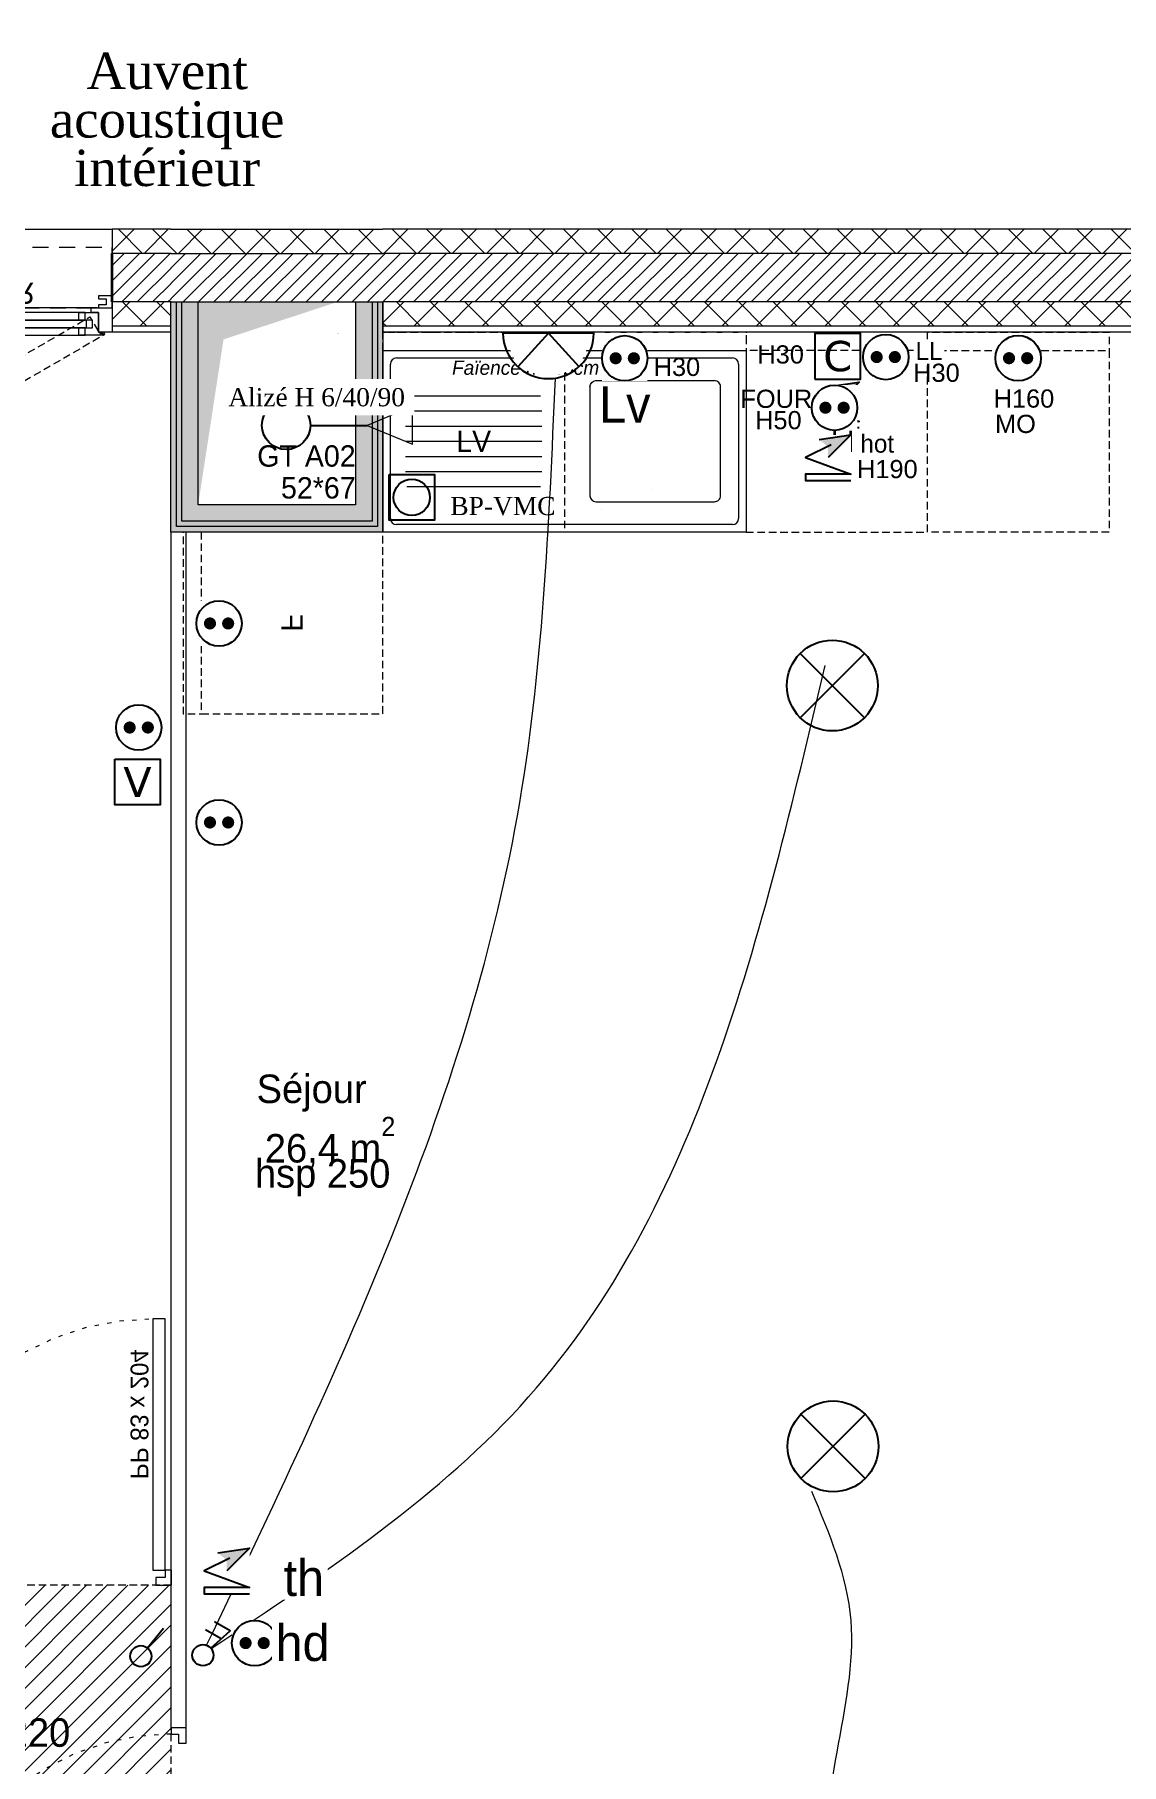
# Model space of a CAD drawing. Header units: centimetres. Extents: x 2738 to 7810, y 2495 to 5758.
# Drawn here: x 4699 to 5058, y 5005 to 5577 of the extents above; entities that cross this region are included whole.
import ezdxf

# ---------------------------------------------------------------- set-up
doc = ezdxf.new("R2010")
doc.units = ezdxf.units.CM
doc.header["$LTSCALE"] = 12.7
for name, pattern in [('ISO-03', [3, 1.2, -1.8]), ('Style de ligne -11', [0.694444, 0.41656, -0.277884]), ('Style de ligne -13', [0.295276, 0.19685, -0.098425]), ('Style de ligne -14', [0.295276, 0.19685, -0.098425]), ('Style de ligne -17', [0.694444, 0.41656, -0.277884]), ('Style de ligne -18', [0.328084, 0.109361, -0.218723]), ('Style de ligne -5', [0.41656, 0.13885, -0.27771]), ('VW-01', [0.83312, 0.41656, -0.41656])]:
    doc.linetypes.add(name, pattern=pattern)
for name, color, linetype, lineweight in [('B amÈnagement intÈrieur', 7, 'Continuous', 5), ('B aménagement intérieur', 7, 'Continuous', 5), ('B Faux plafonds', 7, 'Continuous', 5), ('B GÈnÈral', 7, 'Continuous', 5), ('B Général', 7, 'Continuous', 5), ('C ANNOTATIONS-prestations', 7, 'Continuous', 5), ('C ANNOTATIONS-texte', 7, 'Continuous', 5), ('C ANNOTATIONS-texte surfaces', 7, 'Continuous', 5), ('F REMPLISSAGE-vert clair', 7, 'Continuous', 13), ('F REMPLISSAGE-vert clair-1', 7, 'Continuous', 5), ('F REMPLISSAGE-vert foncÈ', 7, 'Continuous', 5), ('F REMPLISSAGE-vert foncé', 7, 'Continuous', 13), ('prlm-ELEC-CFA', 1, 'Continuous', 25), ('prlm-ELEC-CFO', 1, 'Continuous', 25)]:
    doc.layers.add(name, color=color, linetype=linetype, lineweight=lineweight)
doc.layers.add('B faience', color=7, linetype='Style de ligne -11', lineweight=13, true_color=0x0040ff)
doc.layers.add('C ANNOTATIONS-textes-numérotation gaine', color=7, linetype='ISO-03', lineweight=5, true_color=0xdd0000)
doc.layers.add('prlm-VMC', color=93, linetype='Continuous')
doc.styles.add('Arial', font='arial.ttf')
doc.styles.add('Eurostile', font='')
doc.styles.add('Eurostile (bold)', font='')
doc.styles.add('Eurostile (italic)', font='')
doc.styles.add('prlm-elec-cfa', font='comic.ttf', dxfattribs={"height": 12})
doc.styles.add('prlm-elec-cfo', font='comic.ttf', dxfattribs={"height": 12})
doc.styles.add('prlm-vmc', font='pala.ttf', dxfattribs={"height": 14})
doc.styles.get('Eurostile').set_extended_font_data('Eurostile')
doc.styles.get('Eurostile (bold)').set_extended_font_data('Eurostile', bold=True)
doc.styles.get('Eurostile (italic)').set_extended_font_data('Eurostile', italic=True)
pattern_1 = [(225, (0, 0), (5.656854, -5.656854), []), (315, (0, 0), (-5.656854, -5.656854), [])]
pattern_2 = [(45, (0, 0), (2.4253472, -2.6458333), [])]

# ---------------------------------------------------------------- blocks, each defined once
blk = doc.blocks.new('F 100x220 (all. vitrée fixe) + VR')
at = {"layer": 'B Général', "color": 7, "linetype": 'Continuous', "lineweight": 35}
for p, q in [((-50, 7), (-50, -9)), ((50, 7), (50, -9))]:
    blk.add_line(p, q, dxfattribs=at)
at = {"layer": 'B Général'}
blk.add_line((45, 9), (-45, 9), dxfattribs=at)
at = {"layer": 'B Général', "color": 7, "linetype": 'Style de ligne -14', "lineweight": 5, "flags": 128}
blk.add_lwpolyline([(-35.69, 65.82), (-36.19, 64.95), (-35.32, 64.45), (-38.57, 58.82), (42.63, 11.94), (45.88, 17.57), (46.75, 17.07), (47.25, 17.93)], close=True, dxfattribs=at)
at = {"layer": 'B Général', "color": 7, "linetype": 'Continuous', "lineweight": 5, "flags": 128}
for points in [[(-39, 15.5), (-41.5, 15.5), (-41.5, 13), (-39, 13), (-39, 10.5), (-45.5, 10.5), (-45.5, 17), (-46.5, 17), (-46.5, 18), (-39, 18)], [(39, 15.5), (41.5, 15.5), (41.5, 13), (39, 13), (39, 10.5), (45.5, 10.5), (45.5, 17), (46.5, 17), (46.5, 18), (39, 18)]]:
    blk.add_lwpolyline(points, close=True, dxfattribs=at)
at = {"layer": 'B Général', "lineweight": 5, "flags": 128}
for points in [[(-41, 18), (41, 18), (41, 15.5), (-41, 15.5)], [(-43, 10.5), (-43, 9), (-50, 9), (-50, 17), (-45.5, 17), (-45.5, 10.5)], [(-43.5, 15.5), (43.5, 15.5), (43.5, 13), (-43.5, 13)], [(-41, 13), (41, 13), (41, 10.5), (-41, 10.5)], [(43, 10.5), (43, 9), (50, 9), (50, 17), (45.5, 17), (45.5, 10.5)], [(-50, 9), (-50, 5), (-45.5, 5), (-45.5, 6), (-48, 6), (-48, 8), (-45.5, 8), (-45.5, 9)], [(50, 9), (50, 5), (45.5, 5), (45.5, 6), (48, 6), (48, 8), (45.5, 8), (45.5, 9)]]:
    blk.add_lwpolyline(points, close=True, dxfattribs=at)
at = {"layer": 'B Général', "color": 7, "linetype": 'Style de ligne -17', "lineweight": 5, "flags": 128}
blk.add_lwpolyline([(-50, 9), (50, 9), (50, -11), (-50, -11)], close=True, dxfattribs=at)
at = {"layer": 'B Général', "lineweight": 13, "flags": 128}
blk.add_lwpolyline([(-50, -9), (-50, -17), (50, -17), (50, -9)], dxfattribs=at)
at = {"layer": 'B Général'}
blk.add_circle((47, 17.5), 0.5, dxfattribs=at)
at = {"layer": 'B Général', "color": 7, "linetype": 'Style de ligne -18', "lineweight": 5}
blk.add_arc((49, 17.5), 97.5, 150.2938, 179.7062, dxfattribs=at)
at = {"layer": 'B Général', "color": 7, "insert": (-23.11, 7.7), "char_height": 7.059, "attachment_point": 1, "line_spacing_factor": 0.894142, "style": 'Eurostile'}
blk.add_mtext('F.A.V + VR', dxfattribs=at)
at = {"layer": 'C ANNOTATIONS-prestations', "insert": (-41.15, -5.19), "char_height": 9.41, "attachment_point": 1, "rotation": 360, "line_spacing_factor": 0.894142, "style": 'Eurostile (bold)'}
blk.add_mtext('7', dxfattribs=at)
at = {"layer": 'C ANNOTATIONS-prestations', "insert": (0, -6.3), "char_height": 7.059, "width": 100, "attachment_point": 2, "rotation": 360, "line_spacing_factor": 0.894142, "style": 'Eurostile'}
blk.add_mtext('100x220', dxfattribs=at)
blk = doc.blocks.new('Groupe-25-1')
at = {"layer": 'B Général', "color": 7, "linetype": 'VW-01', "lineweight": 5, "flags": 128}
blk.add_lwpolyline([(4752.91, 5488.38), (4804.96, 5488.38), (4804.96, 5421.38), (4752.91, 5421.38)], close=True, dxfattribs=at)
at = {"layer": 'C ANNOTATIONS-textes-numérotation gaine', "color": 7, "insert": (4804.96, 5441.03), "char_height": 7.059, "width": 46.0566, "attachment_point": 3, "line_spacing_factor": 0.894142, "style": 'Eurostile'}
blk.add_mtext('GT A02\\P52*67', dxfattribs=at)
blk = doc.blocks.new('xi.PC')
at = {"color": 0, "lineweight": 5}
blk.add_wipeout([(-7.5, -7.5), (7.5, -7.5), (7.5, 7.5), (-7.5, 7.5)], dxfattribs=at).dxf.layer = 'prlm-ELEC-CFO'
at = {"layer": 'prlm-ELEC-CFO', "color": 0, "linetype": 'ByBlock', "lineweight": 5, "const_width": 2}
for points in [[(-4, 0, 1), (-2, 0, 1)], [(2, 0, 1), (4, 0, 1)]]:
    blk.add_lwpolyline(points, format="xyb", close=True, dxfattribs=at)
at = {"layer": 'prlm-ELEC-CFO', "color": 0, "linetype": 'ByBlock', "lineweight": -2}
blk.add_circle((0, 0), 7.5, dxfattribs=at)
blk = doc.blocks.new('xi.TV')
at = {"layer": 'prlm-ELEC-CFA', "color": 0, "linetype": 'ByBlock', "lineweight": -2, "flags": 128}
blk.add_lwpolyline([(-7.5, 7.5), (7.5, 7.5), (7.5, -7.5), (-7.5, -7.5)], close=True, dxfattribs=at)
at = {"layer": 'prlm-ELEC-CFA', "color": 0, "linetype": 'ByBlock', "insert": (0, 0), "char_height": 10, "width": 11.36, "attachment_point": 5}
blk.add_mtext('{\\fVerdana|b0|i0|c0|p34;V}', dxfattribs=at)
blk = doc.blocks.new('xi.SA')
at = {"layer": 'prlm-ELEC-CFO', "color": 0}
blk.add_lwpolyline([(0.2, -1.28), (5.5, 5.28)], dxfattribs=at)
blk.add_circle((-2, -4), 3.5, dxfattribs=at)
blk = doc.blocks.new('xi.ECAP')
at = {"color": 0}
blk.add_wipeout([(-15, 0), (-10.13, 11.06), (0, 15), (10.13, 11.06), (15, 0)], dxfattribs=at).dxf.layer = 'prlm-ELEC-CFO'
at = {"layer": 'prlm-ELEC-CFO', "color": 0, "linetype": 'ByBlock', "lineweight": -2, "flags": 128}
blk.add_lwpolyline([(15, 0, 1), (-15, 0)], format="xyb", close=True, dxfattribs=at)
at = {"layer": 'prlm-ELEC-CFO', "color": 0}
blk.add_lwpolyline([(-10.13, 11.06), (0, 0), (10.13, 11.06)], dxfattribs=at)
blk = doc.blocks.new('xi.PTCE')
at = {"layer": 'prlm-ELEC-CFO', "color": 0}
for points in [[(-10.61, 10.61), (10.61, -10.61)], [(10.61, 10.61), (-10.61, -10.61)]]:
    blk.add_lwpolyline(points, dxfattribs=at)
at = {"layer": 'prlm-ELEC-CFO', "color": 0, "linetype": 'ByBlock'}
blk.add_circle((0, 0), 15, dxfattribs=at)
blk = doc.blocks.new('xi.DA')
at = {"layer": 'prlm-ELEC-CFO', "color": 0}
for points in [[(0.61, -1.67), (7.04, 4.05), (1.81, 7.01)], [(4.05, 1.39), (-1.17, 4.34)]]:
    blk.add_lwpolyline(points, dxfattribs=at)
blk.add_circle((-2, -4), 3.5, dxfattribs=at)
blk = doc.blocks.new('xi.PCHD')
at = {"color": 0, "lineweight": 5}
blk.add_wipeout([(-7.5, -7.5), (7.5, -7.5), (7.5, 7.5), (-7.5, 7.5)], dxfattribs=at).dxf.layer = 'prlm-ELEC-CFO'
at = {"layer": 'prlm-ELEC-CFO', "color": 0, "linetype": 'ByBlock', "lineweight": 5, "const_width": 2}
for points in [[(-4, 0, 1), (-2, 0, 1)], [(2, 0, 1), (4, 0, 1)]]:
    blk.add_lwpolyline(points, format="xyb", close=True, dxfattribs=at)
at = {"layer": 'prlm-ELEC-CFO', "color": 0, "linetype": 'ByBlock', "lineweight": -2}
blk.add_circle((0, 0), 7.5, dxfattribs=at)
blk = doc.blocks.new('xi.LV')
at = {"color": 0, "lineweight": 5}
blk.add_wipeout([(-7.5, -7.5), (7.5, -7.5), (7.5, 7.5), (-7.5, 7.5)], dxfattribs=at).dxf.layer = 'prlm-ELEC-CFO'
at = {"layer": 'prlm-ELEC-CFO', "color": 0, "linetype": 'ByBlock', "lineweight": 5, "const_width": 2}
for points in [[(-4, 0, 1), (-2, 0, 1)], [(2, 0, 1), (4, 0, 1)]]:
    blk.add_lwpolyline(points, format="xyb", close=True, dxfattribs=at)
at = {"layer": 'prlm-ELEC-CFO', "color": 0, "linetype": 'ByBlock', "lineweight": -2}
blk.add_circle((0, 0), 7.5, dxfattribs=at)
blk = doc.blocks.new('xi.SF32')
at = {"layer": 'prlm-ELEC-CFO', "color": 0, "flags": 128}
blk.add_lwpolyline([(-7.5, -7.5), (7.5, -7.5), (7.5, 7.5), (-7.5, 7.5)], close=True, dxfattribs=at)
at = {"layer": 'prlm-ELEC-CFO', "color": 0, "linetype": 'ByBlock', "insert": (0, 0), "char_height": 10, "width": 11.36, "attachment_point": 5}
blk.add_mtext('{\\fVerdana|b0|i0|c0|p34;C}', dxfattribs=at)
blk = doc.blocks.new('xi.hot')
at = {"layer": 'prlm-ELEC-CFO', "lineweight": 5}
blk.add_hatch(color=0, dxfattribs=at).paths.add_polyline_path([(-3, 6), (-0.1, 3.7), (0, 0), (7.5, 7.5)])
at = {"layer": 'prlm-ELEC-CFO', "color": 0}
for points in [[(-3, 6), (7.5, 7.5), (0, 0)], [(0.95, 4.23), (-7.5, 0), (7.5, -5.5), (-7.5, -5.5), (-7.5, -7.5), (7.5, -7.5)]]:
    blk.add_lwpolyline(points, dxfattribs=at)
blk = doc.blocks.new('xi.TH')
at = {"color": 0, "lineweight": 5}
blk.add_wipeout([(-7.5, -7.5), (7.5, -7.5), (7.5, 7.5), (-7.5, 7.5)], dxfattribs=at).dxf.layer = 'prlm-ELEC-CFA'
at = {"layer": 'prlm-ELEC-CFA', "lineweight": 5}
blk.add_hatch(color=0, dxfattribs=at).paths.add_polyline_path([(-3, 6), (-0.1, 3.7), (0, 0), (7.5, 7.5)])
at = {"layer": 'prlm-ELEC-CFA', "color": 0}
for points in [[(-3, 6), (7.5, 7.5), (0, 0)], [(0.95, 4.23), (-7.5, 0), (7.5, -5.5), (-7.5, -5.5), (-7.5, -7.5), (7.5, -7.5)]]:
    blk.add_lwpolyline(points, dxfattribs=at)
blk = doc.blocks.new('xi.PCHT')
at = {"color": 0, "lineweight": 5}
blk.add_wipeout([(-7.5, -7.5), (7.5, -7.5), (7.5, 7.5), (-7.5, 7.5)], dxfattribs=at).dxf.layer = 'prlm-ELEC-CFO'
at = {"layer": 'prlm-ELEC-CFO', "color": 0, "linetype": 'ByBlock', "lineweight": 5, "const_width": 2}
for points in [[(-4, 0, 1), (-2, 0, 1)], [(2, 0, 1), (4, 0, 1)]]:
    blk.add_lwpolyline(points, format="xyb", close=True, dxfattribs=at)
at = {"layer": 'prlm-ELEC-CFO', "color": 0, "linetype": 'ByBlock', "lineweight": -2}
blk.add_circle((0, 0), 7.5, dxfattribs=at)
blk = doc.blocks.new('Frigo')
at = {"layer": 'B Général', "color": 7, "linetype": 'Style de ligne -13', "lineweight": 5, "flags": 128}
blk.add_lwpolyline([(-30, 30), (30, 30), (30, -30), (-30, -30)], close=True, dxfattribs=at)
blk.add_lwpolyline([(30, -30), (30, -36), (-30, -36), (-30, -30)], dxfattribs=at)
at = {"layer": 'B Général', "color": 7, "insert": (0, 0), "char_height": 7.06, "attachment_point": 5, "line_spacing_factor": 0.894142, "style": 'Eurostile'}
blk.add_mtext('F', dxfattribs=at)
blk = doc.blocks.new('Lave Vaisselle')
at = {"layer": 'B Général', "color": 7, "linetype": 'Style de ligne -13', "lineweight": 5, "flags": 128}
blk.add_lwpolyline([(-30, 30), (-30, 36), (30, 36), (30, 30)], dxfattribs=at)
blk.add_lwpolyline([(-30, 30), (30, 30), (30, -30), (-30, -30)], close=True, dxfattribs=at)
at = {"layer": 'B Général', "color": 7, "insert": (0, 0), "char_height": 7.059, "attachment_point": 5, "line_spacing_factor": 0.894142, "style": 'Eurostile'}
blk.add_mtext('LV', dxfattribs=at)
blk = doc.blocks.new('Evier 120x60')
at = {"layer": 'B Général', "color": 7, "linetype": 'Continuous', "lineweight": 5}
for p, q in [((-57.5, -55.5), (-57.5, -4.5)), ((-55.5, -2.5), (55.5, -2.5)), ((57.5, -4.5), (57.5, -55.5)), ((-52.12, -15), (-7.88, -15)), ((-52.5, -20), (-7.5, -20)), ((-52.5, -25), (-7.5, -25)), ((-52.5, -30), (-7.5, -30)), ((-52.5, -35), (-7.5, -35)), ((-52.5, -40), (-7.5, -40)), ((-52.12, -45), (-7.88, -45)), ((28.75, -45.8), (28.75, -45.8)), ((12.27, -52.47), (12.27, -52.47)), ((55.5, -57.5), (-55.5, -57.5))]:
    blk.add_line(p, q, dxfattribs=at)
at = {"layer": 'B Général', "color": 7, "linetype": 'Style de ligne -5', "lineweight": 5, "flags": 128}
blk.add_lwpolyline([(-60, 0), (-60, 6), (60, 6), (60, 0)], dxfattribs=at)
at = {"layer": 'B Général', "color": 7, "linetype": 'Continuous', "lineweight": 5, "flags": 128}
blk.add_lwpolyline([(-60, 0), (60, 0), (60, -60), (-60, -60)], close=True, dxfattribs=at)
for points in [[(8.4, -12), (8.4, -48, 0.414212), (10.4, -50), (49.55, -50, 0.198914), (50.96, -49.41, 0.198914), (51.55, -48), (51.55, -12, 0.414214), (49.55, -10)], [(8.4, -12, -0.414212), (10.4, -10), (49.6, -10)]]:
    blk.add_lwpolyline(points, format="xyb", dxfattribs=at)
at = {"layer": 'B Général', "color": 7, "linetype": 'Continuous', "lineweight": 5}
for centre, start, end in [((-55.5, -4.5), 90, 180), ((55.5, -4.5), 0, 90), ((-55.5, -55.5), 180, 270), ((55.5, -55.5), 270, 0)]:
    blk.add_arc(centre, 2, start, end, dxfattribs=at)
blk.add_ellipse((15.9, -17), major_axis=(3.54, 0), ratio=1, dxfattribs=at)
at = {"layer": 'B Général', "color": 7}
blk.add_blockref('Lave Vaisselle', (-30, -30), dxfattribs=at)
at = {"layer": 'C ANNOTATIONS-prestations', "insert": (-37.15, -3.37), "char_height": 4.706, "attachment_point": 1, "line_spacing_factor": 0.894142, "style": 'Eurostile (italic)'}
blk.add_mtext('Faïence ht: 60cm', dxfattribs=at)
blk = doc.blocks.new('Lave Linge')
at = {"layer": 'B Général', "color": 7, "linetype": 'Style de ligne -13', "lineweight": 5, "flags": 128}
blk.add_lwpolyline([(-29.47, 30), (-29.47, 36), (30.53, 36), (30.53, 30)], dxfattribs=at)
blk.add_lwpolyline([(-29.47, 30), (30.53, 30), (30.53, -30), (-29.47, -30)], close=True, dxfattribs=at)
at = {"layer": 'B Général', "color": 7, "insert": (0, 0), "char_height": 7.059, "attachment_point": 5, "line_spacing_factor": 0.894142, "style": 'Eurostile'}
blk.add_mtext('LL', dxfattribs=at)
blk = doc.blocks.new('PP 80')
at = {"layer": 'B Général', "flags": 128}
blk.add_lwpolyline([(-43, 2.5), (-43, 85.5), (-39, 85.5), (-39, 2.5)], close=True, dxfattribs=at)
at = {"layer": 'B Général', "linetype": 'Style de ligne -18', "lineweight": 5, "flags": 128}
blk.add_lwpolyline([(46, 2.5), (45.27, 13.33), (43.1, 23.98), (39.53, 34.26), (34.61, 44), (28.44, 53.03), (21.1, 61.19), (12.74, 68.35), (3.5, 74.38), (-6.47, 79.18), (-17, 82.67), (-27.91, 84.79), (-39, 85.5)], dxfattribs=at)
at = {"layer": 'B Général', "color": 7, "linetype": 'Continuous', "lineweight": 5, "flags": 128}
for points in [[(-45, 2.5), (-43, 2.5), (-43, 0), (-40, 0), (-40, -2.5), (-45, -2.5)], [(48, 2.5), (46, 2.5), (46, 0), (43, 0), (43, -2.5), (48, -2.5), (48, -2.5), (48, -2.5), (48, 1.79), (48, 1.79)]]:
    blk.add_lwpolyline(points, close=True, dxfattribs=at)
at = {"layer": 'C ANNOTATIONS-prestations', "insert": (-37.5, 32.5), "char_height": 5.8825, "attachment_point": 1, "rotation": 90, "line_spacing_factor": 0.894142, "style": 'Eurostile'}
blk.add_mtext('PP 83 x 204', dxfattribs=at)
blk = doc.blocks.new('xi.be')
at = {"layer": 'prlm-VMC', "color": 0, "linetype": 'ByBlock', "lineweight": 5, "flags": 128}
blk.add_lwpolyline([(-6.17, -15), (6.17, -15), (0, 0)], close=True, dxfattribs=at)
at = {"layer": 'prlm-VMC', "color": 0, "linetype": 'ByBlock', "lineweight": 5}
blk.add_solid([(0, -1), (5.17, -14), (-5.17, -14), (0, -1)], dxfattribs=at)
blk = doc.blocks.new('xi.bp-vmc-cui')
at = {"layer": 'prlm-VMC', "color": 0, "linetype": 'ByBlock', "lineweight": -2, "flags": 128}
blk.add_lwpolyline([(-7.5, 7.5), (7.5, 7.5), (7.5, -7.5), (-7.5, -7.5)], close=True, dxfattribs=at)
at = {"layer": 'prlm-VMC', "color": 0, "linetype": 'ByBlock', "lineweight": -2}
blk.add_circle((0, 0), 6, dxfattribs=at)
blk = doc.blocks.new('xi.PCS')
at = {"color": 0, "lineweight": 5}
blk.add_wipeout([(-7.5, -7.5), (7.5, -7.5), (7.5, 7.5), (-7.5, 7.5)], dxfattribs=at).dxf.layer = 'prlm-ELEC-CFO'
at = {"layer": 'prlm-ELEC-CFO', "color": 0, "linetype": 'ByBlock', "lineweight": 5, "const_width": 2}
for points in [[(-4, 0, 1), (-2, 0, 1)], [(2, 0, 1), (4, 0, 1)]]:
    blk.add_lwpolyline(points, format="xyb", close=True, dxfattribs=at)
at = {"layer": 'prlm-ELEC-CFO', "color": 0, "linetype": 'ByBlock', "lineweight": -2}
blk.add_circle((0, 0), 7.5, dxfattribs=at)

msp = doc.modelspace()

# ---------------------------------------------------------------- hatches: boundary and pattern name
at = {"layer": 'B amÈnagement intÈrieur', "linetype": 'Continuous', "lineweight": 0, "true_color": 0xd6d6d6}
msp.add_hatch(color=254, dxfattribs=at).paths.add_polyline_path([(4798.46, 5488.22), (4761.3, 5476), (4752.91, 5421.38), (4752.91, 5488.38), (4798.46, 5488.38)])
at = {"layer": 'B Faux plafonds', "linetype": 'Continuous', "lineweight": 5, "true_color": 0xaaaaaa}
h = msp.add_hatch(dxfattribs=at)
h.set_pattern_fill('F_P__SOFFITE', color=253, style=0, pattern_type=2)
h.set_pattern_definition([(45, (4792.9616, 5045.8016), (-3.527778, 3.30729), [])])
h.paths.add_polyline_path([(4743.96, 5064.57), (4452.96, 5064.57), (4452.97, 4643.44), (4536.96, 4643.44), (4536.97, 4731.25), (4631.97, 4731.44), (4631.96, 4919.39), (4743.96, 4919.39)])
at = {"layer": 'B GÈnÈral', "linetype": 'Continuous', "lineweight": 5, "true_color": 0x808080}
h = msp.add_hatch(dxfattribs=at)
h.set_pattern_fill('02_ISOLANT', color=8, angle=180, style=0, pattern_type=2)
h.set_pattern_definition(pattern_1)
h.paths.add_polyline_path([(4743.96, 5504.38), (4743.96, 5512.38), (4724.52, 5512.38), (4724.52, 5504.38)])
h = msp.add_hatch(dxfattribs=at)
h.set_pattern_fill('02_ISOLANT', color=8, style=0, pattern_type=2)
h.set_pattern_definition([(45, (0, 0), (-5.656854, 5.656854), []), (135, (0, 0), (5.656854, 5.656854), [])])
h.paths.add_polyline_path([(4743.91, 5512.38), (4743.91, 5504.38), (4813.96, 5504.38), (4813.96, 5512.38)])
h = msp.add_hatch(dxfattribs=at)
h.set_pattern_fill('02_ISOLANT', color=8, angle=180, style=0, pattern_type=2)
h.set_pattern_definition(pattern_1)
h.paths.add_polyline_path([(5201.04, 5504.38), (5209.04, 5512.38), (4813.96, 5512.38), (4813.96, 5504.38)])
at = {"layer": 'B GÈnÈral', "linetype": 'Continuous', "lineweight": 5}
h = msp.add_hatch(dxfattribs=at)
h.set_pattern_fill('50_BETON', style=0, pattern_type=2)
h.set_pattern_definition(pattern_2)
h.paths.add_polyline_path([(4743.96, 5488.38), (4743.96, 5504.38), (4724.52, 5504.38), (4724.52, 5488.38)])
h = msp.add_hatch(dxfattribs=at)
h.set_pattern_fill('50_BETON', style=0, pattern_type=2)
h.set_pattern_definition(pattern_2)
h.paths.add_polyline_path([(4743.91, 5504.38), (4743.91, 5488.38), (4813.96, 5488.38), (4813.96, 5504.38)])
h = msp.add_hatch(dxfattribs=at)
h.set_pattern_fill('50_BETON', style=0, pattern_type=2)
h.set_pattern_definition(pattern_2)
h.paths.add_polyline_path([(5185.04, 5488.38), (5201.04, 5504.38), (4813.96, 5504.38), (4813.96, 5488.38)])
at = {"layer": 'B GÈnÈral', "linetype": 'Continuous', "lineweight": 5, "true_color": 0x808080}
h = msp.add_hatch(dxfattribs=at)
h.set_pattern_fill('02_ISOLANT', color=8, angle=180, style=0, pattern_type=2)
h.set_pattern_definition(pattern_1)
h.paths.add_polyline_path([(4743.96, 5480.38), (4743.96, 5488.38), (4724.52, 5488.38), (4724.52, 5480.38)])
h = msp.add_hatch(dxfattribs=at)
h.set_pattern_fill('02_ISOLANT', color=8, angle=180, style=0, pattern_type=2)
h.set_pattern_definition(pattern_1)
h.paths.add_polyline_path([(5177.04, 5480.38), (5185.04, 5488.38), (4813.96, 5488.38), (4813.96, 5480.38)])

# ---------------------------------------------------------------- linework, layer by layer
at = {"layer": 'B amÈnagement intÈrieur', "color": 9, "linetype": 'Continuous', "true_color": 0xc0dcc0}
for points in [[(4752.91, 5421.38), (4743.91, 5412.38), (4752.91, 5488.38), (4743.91, 5488.38)], [(4804.96, 5488.38), (4813.96, 5488.38), (4804.96, 5421.38), (4813.96, 5412.38)], [(4804.96, 5421.38), (4813.96, 5412.38), (4752.91, 5421.38), (4743.91, 5412.38)]]:
    msp.add_solid(points, dxfattribs=at)
at = {"layer": 'B aménagement intérieur', "color": 7, "linetype": 'Continuous', "lineweight": 13}
for p, q in [((4743.91, 5412.38), (4743.91, 5488.38)), ((4752.91, 5421.38), (4752.91, 5488.38)), ((4804.96, 5488.38), (4804.96, 5421.38)), ((4813.96, 5488.38), (4813.96, 5412.38)), ((4804.96, 5421.38), (4752.91, 5421.38)), ((4813.96, 5412.38), (4743.91, 5412.38))]:
    msp.add_line(p, q, dxfattribs=at)
at = {"layer": 'B faience', "flags": 128}
msp.add_lwpolyline([(4932.96, 5478.38), (4813.96, 5478.38), (4813.96, 5413.38)], dxfattribs=at)
at = {"layer": 'B GÈnÈral', "color": 254, "linetype": 'Continuous', "true_color": 0xd6d6d6}
msp.add_solid([(4798.96, 5477.88), (4799.44, 5477.88), (4798.96, 5477.72)], dxfattribs=at)
at = {"layer": 'B Général', "color": 7, "linetype": 'Continuous', "lineweight": 5}
for p, q in [((4743.96, 5512.38), (4724.52, 5512.38)), ((4743.91, 5512.38), (4813.96, 5512.38)), ((5209.04, 5512.38), (4813.96, 5512.38)), ((4743.96, 5504.38), (4724.52, 5504.38)), ((4743.91, 5504.38), (4813.96, 5504.38)), ((5201.04, 5504.38), (4813.96, 5504.38)), ((4743.96, 5488.38), (4724.52, 5488.38)), ((5185.04, 5488.38), (4813.96, 5488.38)), ((4743.96, 5480.38), (4724.52, 5480.38)), ((4743.96, 5480.38), (4724.52, 5480.38)), ((5177.04, 5480.38), (4813.96, 5480.38)), ((5177.04, 5480.38), (4813.96, 5480.38)), ((4743.96, 5478.38), (4724.52, 5478.38)), ((5175.04, 5478.38), (4813.96, 5478.38)), ((4743.96, 5017.39), (4743.96, 5412.56)), ((4748.96, 5017.39), (4748.96, 5412.56)), ((4743.96, 5069.57), (4743.96, 5064.57)), ((4748.96, 5017.39), (4743.96, 5017.39))]:
    msp.add_line(p, q, dxfattribs=at)
at = {"layer": 'B Général', "color": 7, "linetype": 'Continuous', "lineweight": 13}
for p, q in [((4724.52, 5512.38), (4724.52, 5478.38)), ((4743.96, 5512.38), (4724.52, 5512.38)), ((4743.91, 5512.38), (4813.96, 5512.38)), ((5209.04, 5512.38), (4813.96, 5512.38)), ((4752.91, 5488.38), (4804.96, 5488.38)), ((4813.96, 5478.38), (4813.96, 5488.38)), ((4743.96, 5478.38), (4724.52, 5478.38)), ((5175.04, 5478.38), (4813.96, 5478.38)), ((4743.96, 5017.39), (4743.96, 5412.56)), ((4748.96, 5017.39), (4748.96, 5412.56))]:
    msp.add_line(p, q, dxfattribs=at)
at = {"layer": 'B Général', "color": 7, "linetype": 'Continuous', "lineweight": 18}
for p, q in [((4743.96, 5504.38), (4724.52, 5504.38)), ((4743.91, 5504.38), (4813.96, 5504.38)), ((5201.04, 5504.38), (4813.96, 5504.38)), ((4743.96, 5488.38), (4724.52, 5488.38)), ((4743.91, 5488.38), (4813.96, 5488.38)), ((5185.04, 5488.38), (4813.96, 5488.38))]:
    msp.add_line(p, q, dxfattribs=at)
at = {"layer": 'B Général', "color": 7, "linetype": 'Style de ligne -13', "lineweight": 5, "flags": 128}
msp.add_lwpolyline([(4993.96, 5472.38), (4993.96, 5478.38), (5053.96, 5478.38), (5053.96, 5472.38)], dxfattribs=at)
for points in [[(4993.96, 5472.38), (5053.96, 5472.38), (5053.96, 5412.38), (4993.96, 5412.38)], [(4743.96, 5064.57), (4452.96, 5064.57), (4452.97, 4643.44), (4536.96, 4643.44), (4536.97, 4731.25), (4631.97, 4731.44), (4631.96, 4919.39), (4743.96, 4919.39)]]:
    msp.add_lwpolyline(points, close=True, dxfattribs=at)
at = {"layer": 'B Général', "color": 7, "linetype": 'Continuous', "lineweight": 5, "flags": 128}
msp.add_lwpolyline([(4743.96, 5017.39), (4743.96, 5015.39), (4746.46, 5015.39), (4746.46, 5012.39), (4748.96, 5012.39), (4748.96, 5017.39), (4748.96, 5017.39), (4748.96, 5017.39), (4744.68, 5017.39), (4744.68, 5017.39)], close=True, dxfattribs=at)
at = {"layer": 'B Général', "linetype": 'Style de ligne -18', "lineweight": 5, "flags": 128}
msp.add_lwpolyline([(4743.96, 5015.39), (4733.13, 5014.66), (4722.48, 5012.49), (4712.2, 5008.92), (4702.46, 5004), (4693.44, 4997.82), (4685.27, 4990.49), (4678.11, 4982.13), (4672.08, 4972.89), (4667.28, 4962.92), (4663.79, 4952.39), (4661.67, 4941.48), (4660.96, 4930.39)], dxfattribs=at)
at = {"layer": 'F REMPLISSAGE-vert clair'}
for p, q in [((4745.71, 5414.18), (4745.71, 5488.38)), ((4747.51, 5415.98), (4747.51, 5488.38)), ((4747.51, 5415.98), (4747.51, 5488.38)), ((4810.36, 5488.38), (4810.36, 5415.98)), ((4810.36, 5488.38), (4810.36, 5415.98)), ((4812.16, 5488.38), (4812.16, 5414.18)), ((4812.16, 5414.18), (4745.71, 5414.18)), ((4810.36, 5415.98), (4747.51, 5415.98)), ((4810.36, 5415.98), (4747.51, 5415.98))]:
    msp.add_line(p, q, dxfattribs=at)
at = {"layer": 'F REMPLISSAGE-vert clair', "color": 7, "linetype": 'Continuous', "lineweight": 13}
for p, q in [((4752.91, 5421.38), (4752.91, 5488.38)), ((4804.96, 5488.38), (4804.96, 5421.38)), ((4804.96, 5421.38), (4752.91, 5421.38))]:
    msp.add_line(p, q, dxfattribs=at)
at = {"layer": 'F REMPLISSAGE-vert clair-1', "color": 9, "linetype": 'Continuous', "true_color": 0xc0dcc0}
for points in [[(4745.71, 5414.18), (4747.51, 5415.98), (4745.71, 5488.38), (4747.51, 5488.38)], [(4747.51, 5415.98), (4752.91, 5421.38), (4747.51, 5488.38), (4752.91, 5488.38)], [(4810.36, 5488.38), (4804.96, 5488.38), (4810.36, 5415.98), (4804.96, 5421.38)], [(4812.16, 5488.38), (4810.36, 5488.38), (4812.16, 5414.18), (4810.36, 5415.98)], [(4810.36, 5415.98), (4804.96, 5421.38), (4747.51, 5415.98), (4752.91, 5421.38)], [(4812.16, 5414.18), (4810.36, 5415.98), (4745.71, 5414.18), (4747.51, 5415.98)]]:
    msp.add_solid(points, dxfattribs=at)
at = {"layer": 'F REMPLISSAGE-vert foncÈ', "color": 54, "linetype": 'Continuous', "true_color": 0x99aa00}
for points in [[(4743.91, 5412.38), (4745.71, 5414.18), (4743.91, 5488.38), (4745.71, 5488.38)], [(4813.96, 5488.38), (4812.16, 5488.38), (4813.96, 5412.38), (4812.16, 5414.18)], [(4813.96, 5412.38), (4812.16, 5414.18), (4743.91, 5412.38), (4745.71, 5414.18)]]:
    msp.add_solid(points, dxfattribs=at)
at = {"layer": 'F REMPLISSAGE-vert foncé', "color": 7, "linetype": 'Continuous', "lineweight": 13}
for p, q in [((4743.91, 5412.38), (4743.91, 5488.38)), ((4813.96, 5488.38), (4813.96, 5412.38)), ((4813.96, 5412.38), (4743.91, 5412.38))]:
    msp.add_line(p, q, dxfattribs=at)
at = {"layer": 'F REMPLISSAGE-vert foncé'}
for p, q in [((4745.71, 5414.18), (4745.71, 5488.38)), ((4812.16, 5488.38), (4812.16, 5414.18)), ((4812.16, 5414.18), (4745.71, 5414.18))]:
    msp.add_line(p, q, dxfattribs=at)
at = {"layer": 'prlm-ELEC-CFO', "lineweight": 13}
for points in [[(4757.22, 5043.59), (4862.01, 5126.6), (4960.05, 5368.31)], [(4988.15, 4926.64), (4962.79, 4967.43), (4968.66, 5052.94), (4955.66, 5095.5)]]:
    msp.add_spline(points, degree=3, dxfattribs=at)
at = {"layer": 'prlm-VMC'}
msp.add_lwpolyline([(4790, 5447.62), (4808.73, 5447.62)], dxfattribs=at)
msp.add_circle((4782, 5447.62), 8, dxfattribs=at)

# ---------------------------------------------------------------- block references
at = {"layer": 'B Général', "color": 7, "xscale": -1}
for name, p, rotation in [('F 100x220 (all. vitrée fixe) + VR', (4674.52, 5495.38), 180), ('Frigo', (4783.96, 5382.38), 270), ('PP 80', (4698.96, 5067.07), 359.9995073459256)]:
    msp.add_blockref(name, p, dxfattribs=dict(at, rotation=rotation))
at = {"layer": 'B Général', "color": 7}
msp.add_blockref('Evier 120x60', (4873.96, 5472.38), dxfattribs=at)
at = {"layer": 'B Général', "color": 7, "xscale": -1}
msp.add_blockref('Lave Linge', (4964.5, 5442.38), dxfattribs=at)
at = {"layer": 'C ANNOTATIONS-textes-numérotation gaine', "color": 7}
msp.add_blockref('Groupe-25-1', (0, 0), dxfattribs=at)
at = {"layer": 'prlm-ELEC-CFA'}
msp.add_blockref('xi.TV', (4732.86, 5329.83), dxfattribs=at)
at = {"layer": 'prlm-ELEC-CFO'}
for name, p in [('xi.SF32', (4964.23, 5470.4)), ('xi.hot', (4963.81, 5454.37)), ('xi.bp-vmc-cui', (4823.49, 5423.84)), ('xi.PTCE', (4962.47, 5361.68)), ('xi.PTCE', (4962.71, 5110.39)), ('xi.SA', (4735.98, 5045.1)), ('xi.DA', (4756.48, 5045.42))]:
    msp.add_blockref(name, p, dxfattribs=at)
at = {"layer": 'prlm-VMC', "color": 1, "rotation": 89.99999999999999}
msp.add_blockref('xi.be', (4808.73, 5447.62), dxfattribs=at)

# ---------------------------------------------------------------- texts
at = {"layer": 'C ANNOTATIONS-prestations', "char_height": 9.412, "attachment_point": 7, "line_spacing_factor": 0.894142, "style": 'Eurostile'}
for s, insert, width in [('hsp{\\fEurostile|b0|i1|c0|p0; }250', (4771.65, 5193.01), 77.365), ('hsfp 220', (4662.36, 5008.34), 70.1328)]:
    msp.add_mtext(s, dxfattribs=dict(at, insert=insert, width=width))
at = {"layer": 'C ANNOTATIONS-texte', "insert": (4790.42, 5220.95), "char_height": 9.412, "attachment_point": 8, "line_spacing_factor": 0.894142, "style": 'Eurostile'}
msp.add_mtext('Séjour', dxfattribs=at)
at = {"layer": 'C ANNOTATIONS-texte surfaces', "insert": (4796.52, 5219.21), "char_height": 9.412, "attachment_point": 2, "line_spacing_factor": 0.894142, "style": 'Eurostile'}
msp.add_mtext('26,4 m{\\H0.6667x;\\S2^ ;}', dxfattribs=at)
at = {"layer": 'prlm-ELEC-CFO', "lineweight": 25, "style": 'Arial'}
for s, p in [('H30', (4937.7, 5468.04)), ('H30', (4989.2, 5461.99)), ('MO', (5016.23, 5445.1))]:
    msp.add_text(s, height=6, dxfattribs=at).set_placement(p)
at = {"layer": 'prlm-ELEC-CFO', "insert": (4836.24, 5423.98), "char_height": 6, "attachment_point": 1, "style": 'prlm-vmc'}
msp.add_mtext_dynamic_manual_height_columns('BP-VMC', width=101.1298, gutter_width=50, heights=[0], dxfattribs=at)
at = {"layer": 'prlm-VMC', "insert": (4742.66, 5548.58), "char_height": 12, "width": 20.51, "attachment_point": 5, "line_spacing_factor": 0.8, "style": 'prlm-vmc', "bg_fill": 2}
msp.add_mtext('Auvent acoustique intérieur', dxfattribs=at)

# ---------------------------------------------------------------- next in the draw order: block references
at = {"layer": 'prlm-ELEC-CFO', "rotation": 180}
msp.add_blockref('xi.ECAP', (4868.64, 5478.05), dxfattribs=at)
at = {"layer": 'prlm-ELEC-CFO'}
for name, p in [('xi.PCHT', (5023.86, 5469.8)), ('xi.TH', (4961.09, 5436.95)), ('xi.PC', (4733.28, 5347.82))]:
    msp.add_blockref(name, p, dxfattribs=at)

# ---------------------------------------------------------------- next in the draw order: texts
at = {"layer": 'prlm-ELEC-CFO', "lineweight": 20, "insert": (4994.43, 5472.19), "char_height": 6, "attachment_point": 5, "line_spacing_factor": 0.8, "style": 'prlm-elec-cfo', "bg_fill": 3, "box_fill_scale": 1.1, "bg_fill_color": 256, "bg_fill_transparency": 0}
msp.add_mtext('LL', dxfattribs=at)

# ---------------------------------------------------------------- next in the draw order: linework, layer by layer
at = {"layer": 'prlm-ELEC-CFO', "lineweight": 13}
msp.add_spline([(4755.71, 5044.7), (4858.41, 5318.63), (4870.94, 5463.22)], degree=3, dxfattribs=at)

# ---------------------------------------------------------------- next in the draw order: block references
at = {"layer": 'prlm-ELEC-CFO'}
for name, p in [('xi.LV', (4893.88, 5469.77)), ('xi.PCS', (4963.2, 5453.44))]:
    msp.add_blockref(name, p, dxfattribs=at)

# ---------------------------------------------------------------- next in the draw order: texts
at = {"layer": 'prlm-ELEC-CFO', "lineweight": 25, "style": 'Arial'}
for s, p in [('H160', (5015.77, 5453.47)), ('H50', (4936.96, 5446.35))]:
    msp.add_text(s, height=6, dxfattribs=at).set_placement(p)

# ---------------------------------------------------------------- next in the draw order: block references
at = {"layer": 'prlm-ELEC-CFO'}
for name, p in [('xi.PC', (4980.13, 5470.17)), ('xi.PC', (4759.82, 5382.19)), ('xi.PC', (4759.82, 5316.46)), ('xi.TH', (4762.38, 5069.25)), ('xi.PCHD', (4771.59, 5045.43))]:
    msp.add_blockref(name, p, dxfattribs=at)

# ---------------------------------------------------------------- next in the draw order: texts
at = {"layer": 'prlm-ELEC-CFO', "lineweight": 25, "style": 'Arial'}
msp.add_text('FOUR', height=6, dxfattribs=at).set_placement((4932.08, 5453.39))
at = {"layer": 'prlm-ELEC-CFO', "lineweight": 20, "line_spacing_factor": 0.8, "bg_fill": 3, "bg_fill_color": 256, "bg_fill_transparency": 0}
for s, insert, char_height, attachment_point, style, box_fill_scale in [('Lv', (4893.88, 5454.49), 12, 5, 'prlm-elec-cfo', 1.1), ('hot', (4977.31, 5444.6), 6, 2, 'prlm-elec-cfo', 0.95), ('th', (4787.83, 5066.9), 12, 5, 'prlm-elec-cfa', 1.1)]:
    msp.add_mtext(s, dxfattribs=dict(at, insert=insert, char_height=char_height, attachment_point=attachment_point, style=style, box_fill_scale=box_fill_scale))
at = {"layer": 'prlm-VMC', "ltscale": 25, "insert": (4792.06, 5456.87), "char_height": 6, "width": 58.6147, "attachment_point": 5, "line_spacing_factor": 0.8, "style": 'prlm-vmc', "bg_fill": 2}
msp.add_mtext('Alizé H 6/40/90', dxfattribs=at)

# ---------------------------------------------------------------- next in the draw order: texts
at = {"layer": 'prlm-ELEC-CFO', "lineweight": 25, "style": 'Arial'}
for s, p in [('H30', (4903.43, 5463.93)), ('H190', (4970.64, 5430.18))]:
    msp.add_text(s, height=6, dxfattribs=at).set_placement(p)
at = {"layer": 'prlm-ELEC-CFO', "lineweight": 20, "insert": (4787.42, 5045.43), "char_height": 12, "attachment_point": 5, "line_spacing_factor": 0.8, "style": 'prlm-elec-cfo', "bg_fill": 3, "box_fill_scale": 1.1, "bg_fill_color": 256, "bg_fill_transparency": 0}
msp.add_mtext('hd', dxfattribs=at)

doc.saveas('drawing.dxf')
